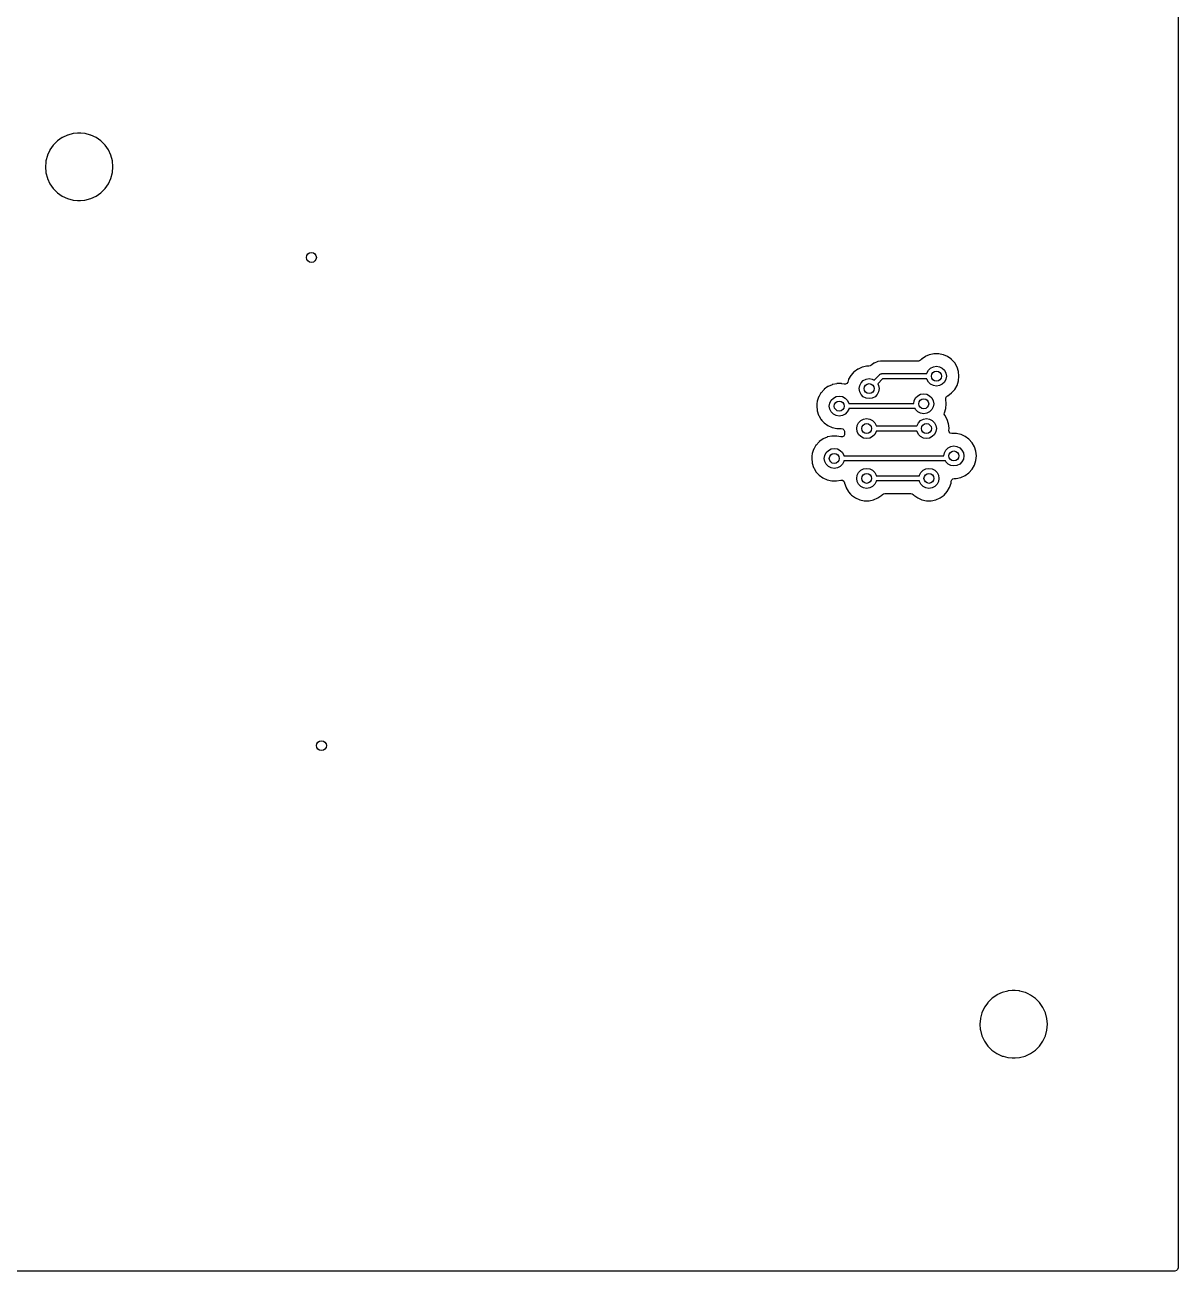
# Model space of a CAD drawing. Extents: x 98 to 198, y -146.7 to -46.7.
# Drawn here: x 151.72 to 198, y -146.7 to -96.71 of the extents above; entities that cross this region are included whole.
import ezdxf

# ---------------------------------------------------------------- set-up
doc = ezdxf.new("R2010")
doc.units = 0
doc.layers.add('BLACK', color=7, linetype='CONTINUOUS')

msp = doc.modelspace()

# ---------------------------------------------------------------- linework, layer by layer
at = {"layer": 'BLACK', "linetype": 'CONTINUOUS'}
for p, q in [((197.996, -46.8407), (197.996, -146.576)), ((153.025, -101.365), (152.865, -101.525)), ((153.029, -101.362), (153.025, -101.365)), ((153.025, -101.365), (153.025, -101.365)), ((153.033, -101.358), (153.029, -101.362)), ((153.218, -101.229), (153.033, -101.358)), ((153.033, -101.358), (153.033, -101.358)), ((153.222, -101.226), (153.218, -101.229)), ((153.218, -101.229), (153.218, -101.229)), ((153.227, -101.224), (153.222, -101.226)), ((153.431, -101.128), (153.227, -101.224)), ((153.227, -101.224), (153.227, -101.224)), ((153.436, -101.126), (153.431, -101.128)), ((153.431, -101.128), (153.431, -101.128)), ((153.442, -101.125), (153.436, -101.126)), ((153.659, -101.066), (153.442, -101.125)), ((153.442, -101.125), (153.442, -101.125)), ((153.665, -101.065), (153.659, -101.066)), ((153.659, -101.066), (153.659, -101.066)), ((153.67, -101.064), (153.665, -101.065)), ((153.838, -101.05), (153.67, -101.064)), ((153.67, -101.064), (153.67, -101.064)), ((153.841, -101.049), (153.838, -101.05)), ((153.838, -101.05), (153.838, -101.05)), ((153.959, -101.049), (153.841, -101.049)), ((153.962, -101.05), (153.959, -101.049)), ((154.13, -101.064), (153.962, -101.05)), ((153.962, -101.05), (153.962, -101.05)), ((154.135, -101.065), (154.13, -101.064)), ((154.13, -101.064), (154.13, -101.064)), ((154.141, -101.066), (154.135, -101.065)), ((154.358, -101.125), (154.141, -101.066)), ((154.141, -101.066), (154.141, -101.066)), ((154.364, -101.126), (154.358, -101.125)), ((154.358, -101.125), (154.358, -101.125)), ((154.578, -101.226), (154.364, -101.126)), ((154.771, -101.362), (154.578, -101.226)), ((154.938, -101.529), (154.771, -101.362)), ((152.625, -101.942), (152.566, -102.159)), ((152.626, -101.936), (152.625, -101.942)), ((152.625, -101.942), (152.625, -101.942)), ((152.628, -101.931), (152.626, -101.936)), ((152.724, -101.727), (152.628, -101.931)), ((152.628, -101.931), (152.628, -101.931)), ((152.726, -101.722), (152.724, -101.727)), ((152.724, -101.727), (152.724, -101.727)), ((152.729, -101.718), (152.726, -101.722)), ((152.858, -101.533), (152.729, -101.718)), ((152.729, -101.718), (152.729, -101.718)), ((152.862, -101.529), (152.858, -101.533)), ((152.858, -101.533), (152.858, -101.533)), ((152.865, -101.525), (152.862, -101.529)), ((152.865, -101.525), (152.865, -101.525)), ((155.074, -101.722), (154.938, -101.529)), ((155.174, -101.936), (155.074, -101.722)), ((155.235, -102.165), (155.174, -101.936)), ((152.56, -102.216), (152.544, -102.4)), ((152.544, -102.4), (152.545, -102.405)), ((152.545, -102.405), (152.564, -102.626)), ((152.564, -102.17), (152.56, -102.216)), ((152.565, -102.165), (152.564, -102.17)), ((152.564, -102.17), (152.564, -102.17)), ((152.566, -102.159), (152.565, -102.165)), ((152.566, -102.159), (152.566, -102.159)), ((155.256, -102.4), (155.235, -102.165)), ((155.235, -102.635), (155.256, -102.4)), ((152.564, -102.626), (152.565, -102.635)), ((152.565, -102.635), (152.566, -102.641)), ((152.566, -102.641), (152.566, -102.641)), ((152.566, -102.641), (152.625, -102.858)), ((152.625, -102.858), (152.625, -102.858)), ((152.625, -102.858), (152.626, -102.864)), ((152.626, -102.864), (152.726, -103.078)), ((155.074, -103.078), (155.174, -102.864)), ((155.174, -102.864), (155.235, -102.635)), ((152.726, -103.078), (152.862, -103.271)), ((152.862, -103.271), (153.029, -103.438)), ((153.029, -103.438), (153.222, -103.574)), ((154.578, -103.574), (154.771, -103.438)), ((154.771, -103.438), (154.938, -103.271)), ((154.938, -103.271), (155.074, -103.078)), ((153.222, -103.574), (153.436, -103.674)), ((153.436, -103.674), (153.665, -103.735)), ((153.665, -103.735), (153.841, -103.751)), ((153.841, -103.751), (153.956, -103.751)), ((153.956, -103.751), (153.959, -103.751)), ((153.959, -103.751), (154.135, -103.735)), ((154.135, -103.735), (154.364, -103.674)), ((154.364, -103.674), (154.578, -103.574)), ((188.014, -109.942), (187.853, -110.013)), ((188.02, -109.939), (188.014, -109.941)), ((188.014, -109.941), (188.014, -109.942)), ((188.027, -109.938), (188.02, -109.939)), ((188.199, -109.901), (188.027, -109.938)), ((188.027, -109.938), (188.027, -109.938)), ((188.205, -109.899), (188.199, -109.901)), ((188.199, -109.901), (188.199, -109.901)), ((188.395, -109.899), (188.205, -109.899)), ((188.401, -109.901), (188.395, -109.899)), ((188.573, -109.938), (188.401, -109.901)), ((188.401, -109.901), (188.401, -109.901)), ((188.58, -109.939), (188.573, -109.938)), ((188.573, -109.938), (188.573, -109.938)), ((188.586, -109.941), (188.58, -109.939)), ((188.586, -109.942), (188.586, -109.941)), ((188.747, -110.013), (188.586, -109.942)), ((185.314, -110.44), (185.153, -110.512)), ((185.32, -110.438), (185.314, -110.44)), ((185.314, -110.44), (185.314, -110.44)), ((185.327, -110.436), (185.32, -110.438)), ((185.499, -110.4), (185.327, -110.436)), ((185.327, -110.436), (185.327, -110.436)), ((185.505, -110.398), (185.499, -110.4)), ((185.499, -110.4), (185.499, -110.4)), ((185.592, -110.398), (185.505, -110.398)), ((185.639, -110.389), (185.592, -110.398)), ((185.669, -110.369), (185.639, -110.389)), ((185.701, -110.346), (185.669, -110.371)), ((185.669, -110.371), (185.669, -110.369)), ((185.789, -110.279), (185.701, -110.346)), ((185.701, -110.346), (185.701, -110.346)), ((185.795, -110.274), (185.789, -110.279)), ((185.789, -110.279), (185.789, -110.279)), ((185.803, -110.271), (185.795, -110.274)), ((185.928, -110.219), (185.803, -110.271)), ((185.803, -110.271), (185.803, -110.271)), ((185.942, -110.213), (185.928, -110.219)), ((185.928, -110.219), (185.928, -110.219)), ((185.957, -110.211), (185.942, -110.213)), ((185.942, -110.213), (185.942, -110.213)), ((186.059, -110.198), (185.957, -110.211)), ((185.957, -110.211), (185.957, -110.211)), ((186.091, -110.194), (186.059, -110.198)), ((186.059, -110.198), (186.059, -110.198)), ((186.099, -110.193), (186.091, -110.194)), ((186.091, -110.194), (186.091, -110.194)), ((186.107, -110.194), (186.099, -110.193)), ((186.13, -110.197), (186.107, -110.194)), ((186.146, -110.198), (186.13, -110.197)), ((187.575, -110.198), (186.146, -110.198)), ((187.626, -110.187), (187.575, -110.198)), ((187.667, -110.157), (187.626, -110.187)), ((187.69, -110.132), (187.667, -110.157)), ((187.694, -110.127), (187.69, -110.132)), ((187.69, -110.132), (187.69, -110.132)), ((187.699, -110.123), (187.694, -110.127)), ((187.842, -110.02), (187.699, -110.123)), ((187.699, -110.123), (187.699, -110.123)), ((187.847, -110.016), (187.842, -110.02)), ((187.842, -110.02), (187.842, -110.02)), ((187.853, -110.013), (187.847, -110.016)), ((187.853, -110.013), (187.853, -110.013)), ((187.976, -110.565), (188.065, -110.476)), ((188.065, -110.476), (188.176, -110.42)), ((188.176, -110.42), (188.3, -110.4)), ((188.3, -110.4), (188.424, -110.42)), ((188.424, -110.42), (188.535, -110.476)), ((188.535, -110.476), (188.624, -110.565)), ((188.753, -110.016), (188.747, -110.013)), ((188.758, -110.02), (188.753, -110.016)), ((188.901, -110.123), (188.758, -110.02)), ((188.758, -110.02), (188.758, -110.02)), ((188.906, -110.127), (188.901, -110.123)), ((188.901, -110.123), (188.901, -110.123)), ((188.91, -110.132), (188.906, -110.127)), ((188.984, -110.213), (188.91, -110.132)), ((188.91, -110.132), (188.91, -110.132)), ((189.033, -110.268), (188.984, -110.213)), ((189.127, -110.432), (189.033, -110.268)), ((189.186, -110.612), (189.127, -110.432)), ((184.771, -110.937), (184.738, -111.038)), ((184.773, -110.931), (184.771, -110.937)), ((184.771, -110.937), (184.771, -110.937)), ((184.776, -110.925), (184.773, -110.931)), ((184.864, -110.772), (184.776, -110.925)), ((184.776, -110.925), (184.776, -110.925)), ((184.867, -110.767), (184.864, -110.772)), ((184.864, -110.772), (184.864, -110.772)), ((184.872, -110.762), (184.867, -110.767)), ((184.99, -110.631), (184.872, -110.762)), ((184.872, -110.762), (184.872, -110.762)), ((184.994, -110.626), (184.99, -110.631)), ((184.99, -110.631), (184.99, -110.631)), ((184.999, -110.622), (184.994, -110.626)), ((185.142, -110.519), (184.999, -110.622)), ((184.999, -110.622), (184.999, -110.622)), ((185.147, -110.515), (185.142, -110.519)), ((185.142, -110.519), (185.142, -110.519)), ((185.153, -110.512), (185.147, -110.515)), ((185.153, -110.512), (185.153, -110.512)), ((185.276, -111.064), (185.365, -110.975)), ((185.365, -110.975), (185.476, -110.918)), ((185.476, -110.918), (185.6, -110.899)), ((185.6, -110.899), (185.724, -110.918)), ((185.724, -110.918), (185.799, -110.957)), ((185.799, -110.957), (186.027, -110.728)), ((186.141, -110.902), (185.942, -111.1)), ((186.027, -110.728), (186.034, -110.724)), ((186.034, -110.724), (186.039, -110.718)), ((186.039, -110.718), (186.062, -110.71)), ((186.062, -110.71), (186.083, -110.7)), ((186.083, -110.7), (186.091, -110.701)), ((186.091, -110.701), (186.099, -110.698)), ((186.099, -110.698), (187.916, -110.698)), ((187.916, -110.902), (186.141, -110.902)), ((187.916, -110.698), (187.92, -110.676)), ((187.92, -110.924), (187.916, -110.902)), ((187.92, -110.676), (187.976, -110.565)), ((187.976, -111.035), (187.92, -110.924)), ((188.624, -110.565), (188.68, -110.676)), ((188.68, -110.924), (188.624, -111.035)), ((188.68, -110.676), (188.7, -110.8)), ((188.7, -110.8), (188.68, -110.924)), ((189.205, -110.8), (189.186, -110.612)), ((189.186, -110.988), (189.205, -110.8)), ((183.664, -111.473), (183.576, -111.626)), ((183.667, -111.468), (183.664, -111.473)), ((183.664, -111.473), (183.664, -111.473)), ((183.672, -111.463), (183.667, -111.468)), ((183.79, -111.332), (183.672, -111.463)), ((183.672, -111.463), (183.672, -111.463)), ((183.794, -111.327), (183.79, -111.332)), ((183.79, -111.332), (183.79, -111.332)), ((183.799, -111.323), (183.794, -111.327)), ((183.942, -111.22), (183.799, -111.323)), ((183.799, -111.323), (183.799, -111.323)), ((183.947, -111.216), (183.942, -111.22)), ((183.942, -111.22), (183.942, -111.22)), ((183.953, -111.213), (183.947, -111.216)), ((184.114, -111.142), (183.953, -111.213)), ((183.953, -111.213), (183.953, -111.213)), ((184.12, -111.139), (184.114, -111.141)), ((184.114, -111.141), (184.114, -111.142)), ((184.127, -111.138), (184.12, -111.139)), ((184.299, -111.101), (184.127, -111.138)), ((184.127, -111.138), (184.127, -111.138)), ((184.305, -111.099), (184.299, -111.101)), ((184.299, -111.101), (184.299, -111.101)), ((184.495, -111.099), (184.305, -111.099)), ((184.501, -111.101), (184.495, -111.099)), ((184.594, -111.121), (184.501, -111.101)), ((184.501, -111.101), (184.501, -111.101)), ((184.654, -111.119), (184.594, -111.121)), ((184.706, -111.089), (184.654, -111.119)), ((184.738, -111.038), (184.706, -111.089)), ((185.2, -111.299), (185.22, -111.175)), ((185.22, -111.423), (185.2, -111.299)), ((185.22, -111.175), (185.276, -111.064)), ((185.276, -111.534), (185.22, -111.423)), ((185.98, -111.423), (185.924, -111.534)), ((185.942, -111.1), (185.98, -111.175)), ((185.98, -111.175), (186, -111.299)), ((186, -111.299), (185.98, -111.423)), ((188.065, -111.124), (187.976, -111.035)), ((188.176, -111.18), (188.065, -111.124)), ((188.3, -111.2), (188.176, -111.18)), ((188.424, -111.18), (188.3, -111.2)), ((188.535, -111.124), (188.424, -111.18)), ((188.624, -111.035), (188.535, -111.124)), ((188.753, -111.584), (188.906, -111.473)), ((188.906, -111.473), (189.033, -111.332)), ((189.033, -111.332), (189.127, -111.168)), ((189.127, -111.168), (189.186, -110.988)), ((183.505, -111.9), (183.495, -112)), ((183.514, -111.818), (183.505, -111.9)), ((183.516, -111.806), (183.514, -111.812)), ((183.514, -111.812), (183.514, -111.818)), ((183.514, -111.818), (183.514, -111.818)), ((183.571, -111.638), (183.516, -111.806)), ((183.516, -111.806), (183.516, -111.806)), ((183.573, -111.632), (183.571, -111.638)), ((183.571, -111.638), (183.571, -111.638)), ((183.576, -111.626), (183.573, -111.632)), ((183.576, -111.626), (183.576, -111.626)), ((184, -112), (184.02, -111.876)), ((184.02, -111.876), (184.076, -111.765)), ((184.076, -111.765), (184.165, -111.676)), ((184.165, -111.676), (184.276, -111.62)), ((184.276, -111.62), (184.4, -111.6)), ((184.4, -111.6), (184.524, -111.62)), ((184.524, -111.62), (184.635, -111.676)), ((184.635, -111.676), (184.724, -111.765)), ((184.724, -111.765), (184.78, -111.876)), ((184.78, -111.876), (184.784, -111.898)), ((184.784, -111.898), (187.391, -111.898)), ((185.365, -111.623), (185.276, -111.534)), ((185.476, -111.679), (185.365, -111.623)), ((185.6, -111.699), (185.476, -111.679)), ((185.724, -111.679), (185.6, -111.699)), ((185.835, -111.623), (185.724, -111.679)), ((185.924, -111.534), (185.835, -111.623)), ((187.391, -111.898), (187.409, -111.783)), ((187.409, -111.783), (187.466, -111.671)), ((187.466, -111.671), (187.555, -111.583)), ((187.555, -111.583), (187.666, -111.526)), ((187.666, -111.526), (187.79, -111.507)), ((187.79, -111.507), (187.913, -111.526)), ((187.913, -111.526), (188.025, -111.583)), ((188.025, -111.583), (188.113, -111.671)), ((188.113, -111.671), (188.17, -111.783)), ((188.17, -111.783), (188.19, -111.907)), ((188.19, -111.907), (188.17, -112.03)), ((188.695, -111.907), (188.675, -111.718)), ((188.675, -111.718), (188.675, -111.718)), ((188.675, -111.718), (188.676, -111.718)), ((188.675, -112.095), (188.695, -111.907)), ((188.676, -111.718), (188.677, -111.67)), ((188.677, -111.67), (188.702, -111.62)), ((188.702, -111.62), (188.742, -111.591)), ((188.741, -111.59), (188.747, -111.587)), ((188.742, -111.591), (188.741, -111.59)), ((188.747, -111.587), (188.753, -111.584)), ((183.495, -112), (183.495, -112.006)), ((183.495, -112.006), (183.514, -112.182)), ((183.514, -112.182), (183.514, -112.182)), ((183.514, -112.182), (183.514, -112.188)), ((183.514, -112.188), (183.516, -112.194)), ((183.516, -112.194), (183.516, -112.194)), ((183.516, -112.194), (183.571, -112.362)), ((183.571, -112.362), (183.573, -112.368)), ((183.573, -112.368), (183.576, -112.374)), ((183.576, -112.374), (183.576, -112.374)), ((183.576, -112.374), (183.664, -112.526)), ((184.02, -112.124), (184, -112)), ((184.076, -112.235), (184.02, -112.124)), ((184.165, -112.324), (184.076, -112.235)), ((184.276, -112.38), (184.165, -112.324)), ((184.4, -112.4), (184.276, -112.38)), ((184.524, -112.38), (184.4, -112.4)), ((184.635, -112.324), (184.524, -112.38)), ((184.724, -112.235), (184.635, -112.324)), ((184.78, -112.124), (184.724, -112.235)), ((184.784, -112.102), (184.78, -112.124)), ((187.446, -112.102), (184.784, -112.102)), ((187.466, -112.142), (187.446, -112.102)), ((187.555, -112.23), (187.466, -112.142)), ((187.666, -112.287), (187.555, -112.23)), ((187.79, -112.307), (187.666, -112.287)), ((187.913, -112.287), (187.79, -112.307)), ((188.025, -112.23), (187.913, -112.287)), ((188.113, -112.142), (188.025, -112.23)), ((188.17, -112.03), (188.113, -112.142)), ((188.616, -112.323), (188.62, -112.265)), ((188.634, -112.367), (188.616, -112.323)), ((188.62, -112.265), (188.675, -112.095)), ((188.633, -112.368), (188.634, -112.367)), ((188.727, -112.532), (188.633, -112.368)), ((183.664, -112.526), (183.667, -112.532)), ((183.667, -112.532), (183.672, -112.537)), ((183.672, -112.537), (183.672, -112.537)), ((183.672, -112.537), (183.707, -112.577)), ((183.707, -112.577), (183.794, -112.673)), ((183.794, -112.673), (183.947, -112.784)), ((183.947, -112.784), (184.12, -112.861)), ((184.12, -112.861), (184.305, -112.9)), ((184.305, -112.9), (184.312, -112.9)), ((184.312, -112.9), (184.483, -112.9)), ((184.483, -112.9), (184.541, -112.915)), ((184.541, -112.915), (184.586, -112.955)), ((184.586, -112.955), (184.606, -113.012)), ((185.1, -112.9), (185.12, -112.776)), ((185.12, -113.024), (185.1, -112.9)), ((185.12, -112.776), (185.176, -112.665)), ((185.176, -112.665), (185.265, -112.576)), ((185.265, -112.576), (185.376, -112.52)), ((185.376, -112.52), (185.5, -112.5)), ((185.5, -112.5), (185.624, -112.52)), ((185.624, -112.52), (185.735, -112.576)), ((185.735, -112.576), (185.824, -112.665)), ((185.824, -112.665), (185.88, -112.776)), ((185.88, -112.776), (185.884, -112.798)), ((185.884, -112.798), (187.516, -112.798)), ((187.516, -112.798), (187.52, -112.776)), ((187.52, -112.776), (187.576, -112.665)), ((187.576, -112.665), (187.665, -112.576)), ((187.665, -112.576), (187.776, -112.52)), ((187.776, -112.52), (187.9, -112.5)), ((187.9, -112.5), (188.024, -112.52)), ((188.024, -112.52), (188.135, -112.576)), ((188.135, -112.576), (188.224, -112.665)), ((188.224, -112.665), (188.28, -112.776)), ((188.28, -112.776), (188.3, -112.9)), ((188.3, -112.9), (188.28, -113.024)), ((188.786, -112.712), (188.727, -112.532)), ((188.786, -112.718), (188.786, -112.712)), ((188.793, -112.784), (188.786, -112.718)), ((188.786, -112.718), (188.786, -112.718)), ((188.805, -112.9), (188.793, -112.784)), ((188.799, -112.963), (188.805, -112.906)), ((188.811, -113.03), (188.799, -112.963)), ((188.805, -112.906), (188.805, -112.9)), ((183.59, -113.432), (183.472, -113.563)), ((183.594, -113.427), (183.59, -113.432)), ((183.59, -113.432), (183.59, -113.432)), ((183.599, -113.423), (183.594, -113.427)), ((183.742, -113.32), (183.599, -113.423)), ((183.599, -113.423), (183.599, -113.423)), ((183.747, -113.316), (183.742, -113.32)), ((183.742, -113.32), (183.742, -113.32)), ((183.753, -113.313), (183.747, -113.316)), ((183.914, -113.242), (183.753, -113.313)), ((183.753, -113.313), (183.753, -113.313)), ((183.92, -113.239), (183.914, -113.241)), ((183.914, -113.241), (183.914, -113.242)), ((183.927, -113.238), (183.92, -113.239)), ((184.099, -113.201), (183.927, -113.238)), ((183.927, -113.238), (183.927, -113.238)), ((184.105, -113.2), (184.099, -113.201)), ((184.099, -113.201), (184.099, -113.201)), ((184.295, -113.2), (184.105, -113.2)), ((184.301, -113.201), (184.295, -113.2)), ((184.468, -113.236), (184.301, -113.201)), ((184.301, -113.201), (184.301, -113.201)), ((184.529, -113.234), (184.468, -113.236)), ((184.582, -113.203), (184.529, -113.234)), ((184.613, -113.15), (184.582, -113.203)), ((184.606, -113.012), (184.614, -113.082)), ((184.615, -113.091), (184.613, -113.15)), ((184.614, -113.082), (184.614, -113.082)), ((184.614, -113.082), (184.614, -113.088)), ((184.614, -113.088), (184.615, -113.091)), ((185.176, -113.135), (185.12, -113.024)), ((185.265, -113.224), (185.176, -113.135)), ((185.376, -113.28), (185.265, -113.224)), ((185.5, -113.3), (185.376, -113.28)), ((185.624, -113.28), (185.5, -113.3)), ((185.735, -113.224), (185.624, -113.28)), ((185.824, -113.135), (185.735, -113.224)), ((185.88, -113.024), (185.824, -113.135)), ((185.884, -113.002), (185.88, -113.024)), ((187.516, -113.002), (185.884, -113.002)), ((187.52, -113.024), (187.516, -113.002)), ((187.576, -113.135), (187.52, -113.024)), ((187.665, -113.224), (187.576, -113.135)), ((187.776, -113.28), (187.665, -113.224)), ((187.9, -113.3), (187.776, -113.28)), ((188.024, -113.28), (187.9, -113.3)), ((188.135, -113.224), (188.024, -113.28)), ((188.224, -113.135), (188.135, -113.224)), ((188.28, -113.024), (188.224, -113.135)), ((188.856, -113.081), (188.811, -113.03)), ((188.922, -113.099), (188.856, -113.081)), ((189.095, -113.099), (188.922, -113.099)), ((189.101, -113.101), (189.095, -113.099)), ((189.273, -113.138), (189.101, -113.101)), ((189.101, -113.101), (189.101, -113.101)), ((189.28, -113.139), (189.273, -113.138)), ((189.273, -113.138), (189.273, -113.138)), ((189.286, -113.141), (189.28, -113.139)), ((189.286, -113.142), (189.286, -113.141)), ((189.447, -113.213), (189.286, -113.142)), ((189.453, -113.216), (189.447, -113.213)), ((189.458, -113.22), (189.453, -113.216)), ((189.601, -113.323), (189.458, -113.22)), ((189.458, -113.22), (189.458, -113.22)), ((189.606, -113.327), (189.601, -113.323)), ((189.601, -113.323), (189.601, -113.323)), ((189.733, -113.468), (189.606, -113.327)), ((189.827, -113.632), (189.733, -113.468)), ((183.314, -113.918), (183.306, -113.994)), ((183.316, -113.906), (183.314, -113.912)), ((183.314, -113.912), (183.314, -113.918)), ((183.314, -113.918), (183.314, -113.918)), ((183.371, -113.738), (183.316, -113.906)), ((183.316, -113.906), (183.316, -113.906)), ((183.373, -113.732), (183.371, -113.738)), ((183.371, -113.738), (183.371, -113.738)), ((183.376, -113.726), (183.373, -113.732)), ((183.464, -113.573), (183.376, -113.726)), ((183.376, -113.726), (183.376, -113.726)), ((183.467, -113.568), (183.464, -113.573)), ((183.464, -113.573), (183.464, -113.573)), ((183.472, -113.563), (183.467, -113.568)), ((183.472, -113.563), (183.472, -113.563)), ((183.8, -114.1), (183.82, -113.976)), ((183.82, -113.976), (183.876, -113.865)), ((183.876, -113.865), (183.965, -113.776)), ((183.965, -113.776), (184.076, -113.72)), ((184.076, -113.72), (184.2, -113.7)), ((184.2, -113.7), (184.324, -113.72)), ((184.324, -113.72), (184.435, -113.776)), ((184.435, -113.776), (184.524, -113.865)), ((184.524, -113.865), (184.58, -113.976)), ((184.58, -113.976), (184.584, -113.998)), ((188.6, -113.998), (188.62, -113.876)), ((188.62, -113.876), (188.676, -113.765)), ((188.676, -113.765), (188.765, -113.676)), ((188.765, -113.676), (188.876, -113.62)), ((188.876, -113.62), (189, -113.6)), ((189, -113.6), (189.124, -113.62)), ((189.124, -113.62), (189.235, -113.676)), ((189.235, -113.676), (189.324, -113.765)), ((189.324, -113.765), (189.38, -113.876)), ((189.38, -113.876), (189.4, -114)), ((189.886, -113.812), (189.827, -113.632)), ((189.905, -114), (189.886, -113.812)), ((183.306, -113.994), (183.295, -114.1)), ((183.295, -114.1), (183.295, -114.106)), ((183.295, -114.106), (183.314, -114.282)), ((183.314, -114.282), (183.314, -114.282)), ((183.314, -114.282), (183.314, -114.288)), ((183.314, -114.288), (183.316, -114.294)), ((183.316, -114.294), (183.316, -114.294)), ((183.316, -114.294), (183.371, -114.462)), ((183.371, -114.462), (183.373, -114.468)), ((183.373, -114.468), (183.376, -114.474)), ((183.376, -114.474), (183.376, -114.474)), ((183.376, -114.474), (183.387, -114.494)), ((183.82, -114.224), (183.8, -114.1)), ((183.876, -114.335), (183.82, -114.224)), ((183.965, -114.424), (183.876, -114.335)), ((184.076, -114.48), (183.965, -114.424)), ((184.2, -114.5), (184.076, -114.48)), ((184.324, -114.48), (184.2, -114.5)), ((184.435, -114.424), (184.324, -114.48)), ((184.524, -114.335), (184.435, -114.424)), ((184.58, -114.224), (184.524, -114.335)), ((184.584, -114.202), (184.58, -114.224)), ((184.584, -113.998), (188.6, -113.998)), ((188.659, -114.202), (184.584, -114.202)), ((188.676, -114.235), (188.659, -114.202)), ((188.765, -114.324), (188.676, -114.235)), ((188.876, -114.38), (188.765, -114.324)), ((189, -114.4), (188.876, -114.38)), ((189.124, -114.38), (189, -114.4)), ((189.235, -114.324), (189.124, -114.38)), ((189.324, -114.235), (189.235, -114.324)), ((189.38, -114.124), (189.324, -114.235)), ((189.4, -114), (189.38, -114.124)), ((189.733, -114.532), (189.827, -114.368)), ((189.827, -114.368), (189.886, -114.188)), ((189.886, -114.188), (189.905, -114)), ((183.387, -114.494), (183.467, -114.632)), ((183.467, -114.632), (183.594, -114.773)), ((183.594, -114.773), (183.747, -114.884)), ((183.747, -114.884), (183.92, -114.961)), ((183.92, -114.961), (184.105, -115)), ((184.295, -115), (184.464, -114.965)), ((184.464, -114.965), (184.532, -114.969)), ((184.532, -114.969), (184.587, -115.01)), ((185.1, -114.9), (185.12, -114.776)), ((185.12, -115.024), (185.1, -114.9)), ((185.12, -114.776), (185.176, -114.665)), ((185.176, -114.665), (185.265, -114.576)), ((185.265, -114.576), (185.376, -114.52)), ((185.376, -114.52), (185.5, -114.5)), ((185.5, -114.5), (185.624, -114.52)), ((185.624, -114.52), (185.735, -114.576)), ((185.735, -114.576), (185.824, -114.665)), ((185.824, -114.665), (185.88, -114.776)), ((185.88, -114.776), (185.884, -114.798)), ((185.884, -114.798), (187.616, -114.798)), ((187.616, -114.798), (187.62, -114.776)), ((187.62, -114.776), (187.676, -114.665)), ((187.676, -114.665), (187.765, -114.576)), ((187.765, -114.576), (187.876, -114.52)), ((187.876, -114.52), (188, -114.5)), ((188, -114.5), (188.124, -114.52)), ((188.124, -114.52), (188.235, -114.576)), ((188.235, -114.576), (188.324, -114.665)), ((188.324, -114.665), (188.38, -114.776)), ((188.38, -114.776), (188.4, -114.9)), ((188.4, -114.9), (188.38, -115.024)), ((188.894, -115.012), (188.914, -114.955)), ((188.914, -114.955), (188.959, -114.915)), ((188.959, -114.915), (189.017, -114.9)), ((189.017, -114.9), (189.088, -114.9)), ((189.088, -114.9), (189.095, -114.9)), ((189.095, -114.9), (189.28, -114.861)), ((189.28, -114.861), (189.453, -114.784)), ((189.453, -114.784), (189.606, -114.673)), ((189.606, -114.673), (189.733, -114.532)), ((184.105, -115), (184.288, -115)), ((184.288, -115), (184.295, -115)), ((184.587, -115.01), (184.613, -115.073)), ((184.613, -115.073), (184.614, -115.082)), ((184.614, -115.082), (184.614, -115.082)), ((184.614, -115.082), (184.614, -115.088)), ((184.614, -115.088), (184.673, -115.268)), ((184.673, -115.268), (184.676, -115.274)), ((184.676, -115.274), (184.676, -115.274)), ((184.676, -115.274), (184.758, -115.416)), ((184.758, -115.416), (184.767, -115.432)), ((184.767, -115.432), (184.772, -115.437)), ((184.772, -115.437), (184.772, -115.437)), ((184.772, -115.437), (184.853, -115.527)), ((185.176, -115.135), (185.12, -115.024)), ((185.265, -115.224), (185.176, -115.135)), ((185.376, -115.28), (185.265, -115.224)), ((185.5, -115.3), (185.376, -115.28)), ((185.624, -115.28), (185.5, -115.3)), ((185.735, -115.224), (185.624, -115.28)), ((185.824, -115.135), (185.735, -115.224)), ((185.88, -115.024), (185.824, -115.135)), ((185.884, -115.002), (185.88, -115.024)), ((187.616, -115.002), (185.884, -115.002)), ((187.62, -115.024), (187.616, -115.002)), ((187.676, -115.135), (187.62, -115.024)), ((187.765, -115.224), (187.676, -115.135)), ((187.876, -115.28), (187.765, -115.224)), ((188, -115.3), (187.876, -115.28)), ((188.124, -115.28), (188, -115.3)), ((188.235, -115.224), (188.124, -115.28)), ((188.324, -115.135), (188.235, -115.224)), ((188.38, -115.024), (188.324, -115.135)), ((188.606, -115.573), (188.733, -115.432)), ((188.733, -115.432), (188.827, -115.268)), ((188.827, -115.268), (188.886, -115.088)), ((188.886, -115.088), (188.891, -115.037)), ((188.891, -115.037), (188.894, -115.012)), ((184.853, -115.527), (184.894, -115.573)), ((184.894, -115.573), (185.047, -115.684)), ((185.047, -115.684), (185.22, -115.761)), ((185.22, -115.761), (185.405, -115.8)), ((185.405, -115.8), (185.588, -115.8)), ((185.588, -115.8), (185.595, -115.8)), ((185.595, -115.8), (185.78, -115.761)), ((185.78, -115.761), (185.953, -115.684)), ((185.953, -115.684), (186.106, -115.573)), ((186.106, -115.573), (186.133, -115.543)), ((186.133, -115.543), (186.174, -115.513)), ((186.174, -115.513), (186.225, -115.502)), ((186.225, -115.502), (187.275, -115.502)), ((187.275, -115.502), (187.326, -115.513)), ((187.326, -115.513), (187.367, -115.543)), ((187.367, -115.543), (187.394, -115.573)), ((187.394, -115.573), (187.547, -115.684)), ((187.547, -115.684), (187.72, -115.761)), ((187.72, -115.761), (187.905, -115.8)), ((187.905, -115.8), (188.088, -115.8)), ((188.088, -115.8), (188.095, -115.8)), ((188.095, -115.8), (188.28, -115.761)), ((188.28, -115.761), (188.453, -115.684)), ((188.453, -115.684), (188.606, -115.573)), ((191.159, -135.466), (190.942, -135.525)), ((191.165, -135.465), (191.159, -135.466)), ((191.159, -135.466), (191.159, -135.466)), ((191.17, -135.464), (191.165, -135.465)), ((191.338, -135.45), (191.17, -135.464)), ((191.17, -135.464), (191.17, -135.464)), ((191.341, -135.45), (191.338, -135.45)), ((191.338, -135.45), (191.338, -135.45)), ((191.459, -135.45), (191.341, -135.45)), ((191.462, -135.45), (191.459, -135.45)), ((191.63, -135.464), (191.462, -135.45)), ((191.462, -135.45), (191.462, -135.45)), ((191.635, -135.465), (191.63, -135.464)), ((191.63, -135.464), (191.63, -135.464)), ((191.641, -135.466), (191.635, -135.465)), ((191.858, -135.525), (191.641, -135.466)), ((191.641, -135.466), (191.641, -135.466)), ((190.358, -135.933), (190.229, -136.118)), ((190.362, -135.929), (190.358, -135.933)), ((190.358, -135.933), (190.358, -135.933)), ((190.365, -135.925), (190.362, -135.929)), ((190.525, -135.765), (190.365, -135.925)), ((190.365, -135.925), (190.365, -135.925)), ((190.529, -135.762), (190.525, -135.765)), ((190.525, -135.765), (190.525, -135.765)), ((190.533, -135.758), (190.529, -135.762)), ((190.718, -135.629), (190.533, -135.758)), ((190.533, -135.758), (190.533, -135.758)), ((190.722, -135.626), (190.718, -135.629)), ((190.718, -135.629), (190.718, -135.629)), ((190.727, -135.624), (190.722, -135.626)), ((190.931, -135.528), (190.727, -135.624)), ((190.727, -135.624), (190.727, -135.624)), ((190.936, -135.526), (190.931, -135.528)), ((190.931, -135.528), (190.931, -135.528)), ((190.942, -135.525), (190.936, -135.526)), ((190.942, -135.525), (190.942, -135.525)), ((191.864, -135.526), (191.858, -135.525)), ((191.858, -135.525), (191.858, -135.525)), ((191.869, -135.528), (191.864, -135.526)), ((191.983, -135.582), (191.869, -135.528)), ((191.869, -135.528), (191.869, -135.528)), ((192.078, -135.626), (191.983, -135.582)), ((192.271, -135.762), (192.078, -135.626)), ((192.438, -135.929), (192.271, -135.762)), ((192.574, -136.122), (192.438, -135.929)), ((190.125, -136.342), (190.066, -136.559)), ((190.126, -136.336), (190.125, -136.342)), ((190.125, -136.342), (190.125, -136.342)), ((190.128, -136.331), (190.126, -136.336)), ((190.224, -136.127), (190.128, -136.331)), ((190.128, -136.331), (190.128, -136.331)), ((190.226, -136.122), (190.224, -136.127)), ((190.224, -136.127), (190.224, -136.127)), ((190.229, -136.118), (190.226, -136.122)), ((190.229, -136.118), (190.229, -136.118)), ((192.674, -136.336), (192.574, -136.122)), ((192.735, -136.565), (192.674, -136.336)), ((190.045, -136.795), (190.044, -136.8)), ((190.044, -136.8), (190.045, -136.805)), ((190.064, -136.57), (190.045, -136.795)), ((190.045, -136.805), (190.061, -136.991)), ((190.065, -136.565), (190.064, -136.57)), ((190.064, -136.57), (190.064, -136.57)), ((190.066, -136.559), (190.065, -136.565)), ((190.066, -136.559), (190.066, -136.559)), ((192.756, -136.8), (192.735, -136.565)), ((192.735, -137.035), (192.756, -136.8)), ((190.061, -136.991), (190.065, -137.035)), ((190.065, -137.035), (190.066, -137.041)), ((190.066, -137.041), (190.066, -137.041)), ((190.066, -137.041), (190.125, -137.258)), ((190.125, -137.258), (190.125, -137.258)), ((190.125, -137.258), (190.126, -137.264)), ((190.126, -137.264), (190.226, -137.478)), ((192.574, -137.478), (192.674, -137.264)), ((192.674, -137.264), (192.735, -137.035)), ((190.226, -137.478), (190.362, -137.671)), ((190.362, -137.671), (190.529, -137.838)), ((190.529, -137.838), (190.722, -137.974)), ((190.722, -137.974), (190.936, -138.074)), ((191.864, -138.074), (192.078, -137.974)), ((192.078, -137.974), (192.271, -137.838)), ((192.271, -137.838), (192.438, -137.671)), ((192.438, -137.671), (192.574, -137.478)), ((190.936, -138.074), (190.942, -138.075)), ((190.942, -138.075), (190.942, -138.075)), ((190.942, -138.075), (190.978, -138.085)), ((190.978, -138.085), (191.165, -138.135)), ((191.165, -138.135), (191.341, -138.15)), ((191.341, -138.15), (191.456, -138.15)), ((191.456, -138.15), (191.459, -138.15)), ((191.459, -138.15), (191.635, -138.135)), ((191.635, -138.135), (191.864, -138.074)), ((197.872, -146.7), (98.1282, -146.7)), ((197.934, -146.683), (197.872, -146.7)), ((197.979, -146.637), (197.934, -146.683)), ((197.996, -146.576), (197.979, -146.637))]:
    msp.add_line(p, q, dxfattribs=at)
at = {"layer": 'BLACK'}
for centre in [(163.22, -106.037), (188.3, -110.8), (185.6, -111.299), (184.4, -112), (187.79, -111.907), (185.5, -112.9), (187.9, -112.9), (184.2, -114.1), (189, -114), (185.5, -114.9), (188, -114.9), (163.622, -125.622)]:
    msp.add_circle(centre, 0.2, dxfattribs=at)

doc.saveas('drawing.dxf')
